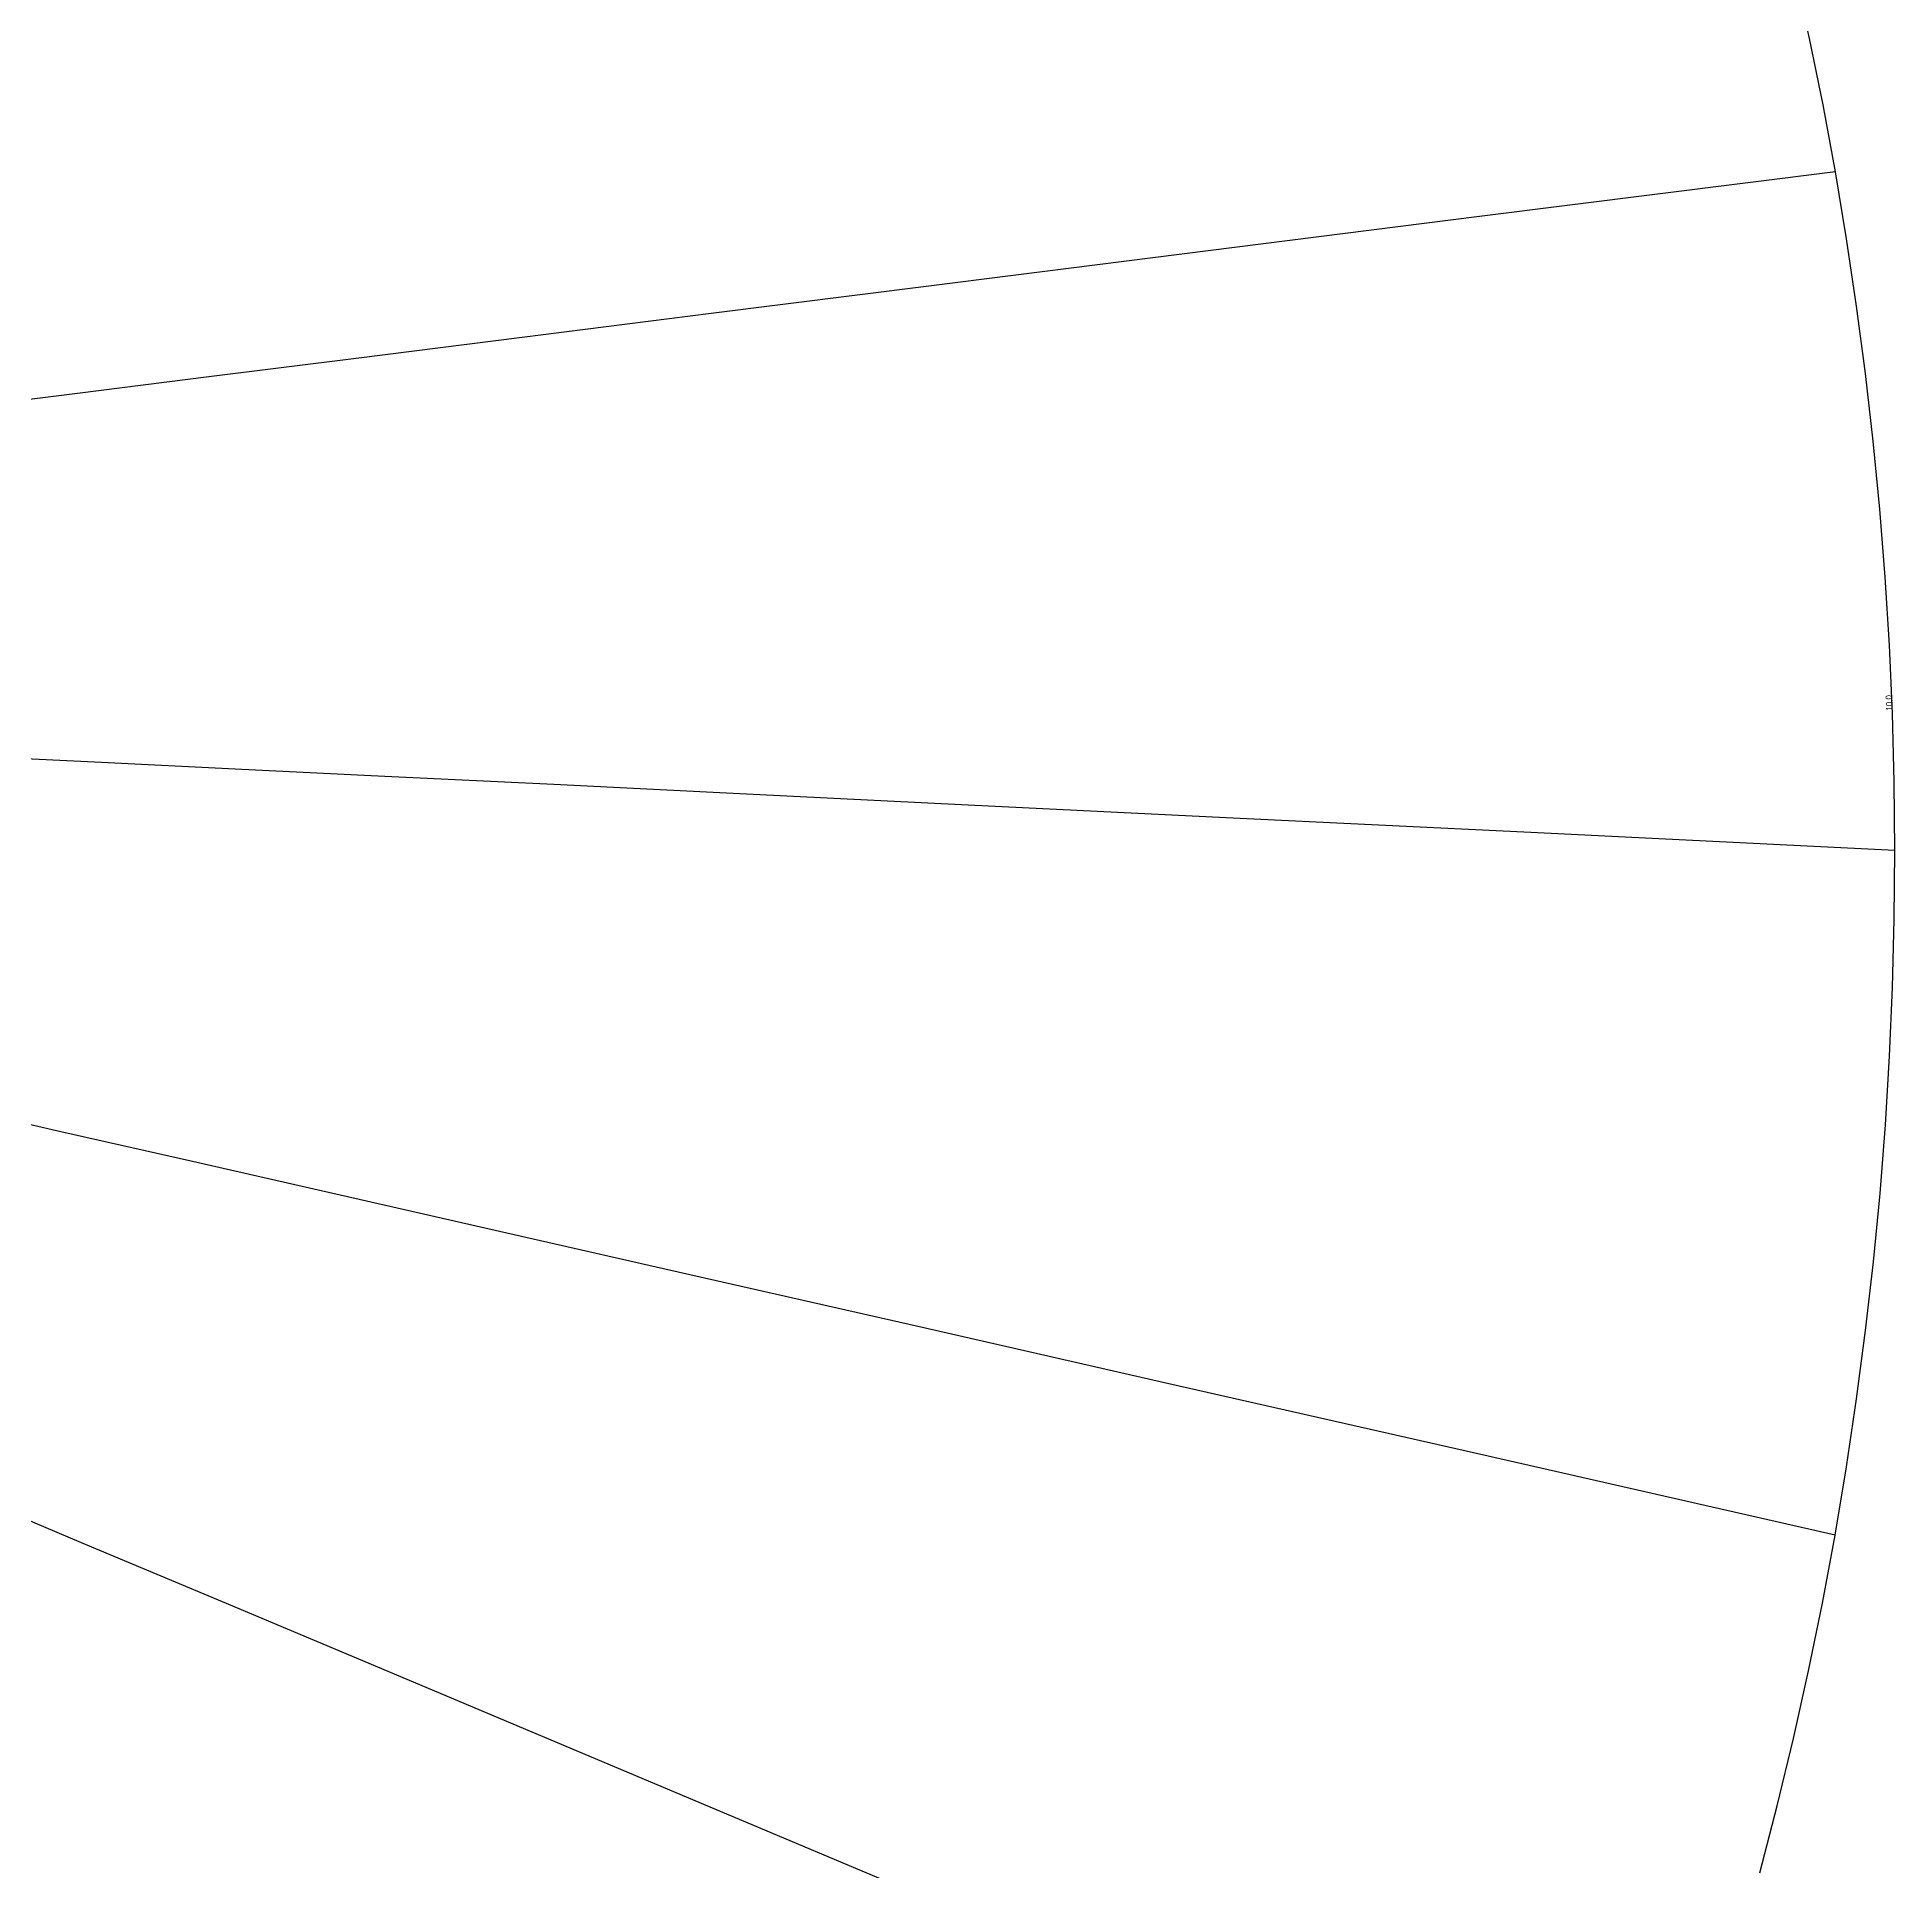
# Model space of a CAD drawing. Extents: x -36224 to 36225, y -38121 to 34420.
# Drawn here: x 19042 to 36225, y -11282 to 5690 of the extents above; entities that cross this region are included whole.
import ezdxf

# ---------------------------------------------------------------- set-up
doc = ezdxf.new("R2010")
doc.units = 0
for name, color, linetype in [('MERIDIANS', 7, 'Continuous'), ('PARALLEL_LABELS', 7, 'Continuous'), ('PARALLELS', 7, 'Continuous')]:
    doc.layers.add(name, color=color, linetype=linetype)

msp = doc.modelspace()

# ---------------------------------------------------------------- linework, layer by layer
at = {"layer": 'MERIDIANS'}
for p, q in [((35674.99455, 4444.96815), (32383.43091, 4029.71479)), ((32383.43091, 4029.71479), (29628.39849, 3682.14853)), ((29628.39849, 3682.14853), (27289.4469, 3387.07373)), ((27289.4469, 3387.07373), (25277.79634, 3133.29019)), ((25277.79634, 3133.29019), (23528.24198, 2912.57189)), ((23528.24198, 2912.57189), (21991.81546, 2718.74114)), ((21991.81546, 2718.74114), (20631.02698, 2547.06832)), ((20631.02698, 2547.06832), (19416.68781, 2393.8711)), ((19416.68781, 2393.8711), (18325.73301, 2256.23966)), ((19638.61629, -1019.63851), (18530.31482, -965.23756)), ((20872.9503, -1080.22577), (19638.61629, -1019.63851)), ((22257.0049, -1148.16206), (20872.9503, -1080.22577)), ((23820.79389, -1224.92062), (22257.0049, -1148.16206)), ((25602.92007, -1312.39624), (23820.79389, -1224.92062)), ((27653.8849, -1413.06781), (25602.92007, -1312.39624)), ((30041.05651, -1530.24208), (27653.8849, -1413.06781)), ((32856.35345, -1668.43088), (30041.05651, -1530.24208)), ((36224.844, -1833.77317), (32856.35345, -1668.43088)), ((19262.34064, -4435.6762), (18170.48937, -4187.40382)), ((20479.03084, -4712.33529), (19262.34064, -4435.6762)), ((21844.15077, -5022.74531), (20479.03084, -4712.33529)), ((23387.6276, -5373.71131), (21844.15077, -5022.74531)), ((25148.00596, -5773.99782), (23387.6276, -5373.71131)), ((27175.79087, -6235.08901), (25148.00596, -5773.99782)), ((29538.47775, -6772.33242), (27175.79087, -6235.08901)), ((32328.3539, -7406.71296), (29538.47775, -6772.33242)), ((35671.3525, -8166.86616), (32328.3539, -7406.71296)), ((19452.05315, -8236.87438), (18291.17175, -7748.62775)), ((20755.34272, -8785.01542), (19452.05315, -8236.87438)), ((22229.91409, -9405.19462), (20755.34272, -8785.01542)), ((23913.00494, -10113.07351), (22229.91409, -9405.19462)), ((25853.48272, -10929.20488), (23913.00494, -10113.07351)), ((28116.76995, -11881.10433), (25853.48272, -10929.20488))]:
    msp.add_line(p, q, dxfattribs=at)
at = {"layer": 'PARALLELS'}
for p, q in [((35435.98486, 5677.57125), (35300.71377, 6289.80472)), ((35560.76643, 5062.56695), (35435.98486, 5677.57125)), ((35674.99455, 4444.96815), (35560.76643, 5062.56695)), ((35778.60812, 3824.95289), (35674.99455, 4444.96815)), ((35871.54889, 3202.70082), (35778.60812, 3824.95289)), ((35953.76152, 2578.39321), (35871.54889, 3202.70082)), ((36025.19359, 1952.21288), (35953.76152, 2578.39321)), ((36085.79573, 1324.34416), (36025.19359, 1952.21288)), ((36135.52156, 694.97286), (36085.79573, 1324.34416)), ((36174.32783, 64.2862), (36135.52156, 694.97286)), ((36202.17441, -567.52719), (36174.32783, 64.2862)), ((36219.02437, -1200.27739), (36202.17441, -567.52719)), ((36224.844, -1833.77317), (36219.02437, -1200.27739)), ((36219.60285, -2467.82211), (36224.844, -1833.77317)), ((36203.27382, -3102.23057), (36219.60285, -2467.82211)), ((36175.83315, -3736.80384), (36203.27382, -3102.23057)), ((36137.26049, -4371.34613), (36175.83315, -3736.80384)), ((36087.53894, -5005.66063), (36137.26049, -4371.34613)), ((36026.65508, -5639.54961), (36087.53894, -5005.66063)), ((35954.59902, -6272.81446), (36026.65508, -5639.54961)), ((35871.36445, -6905.25574), (35954.59902, -6272.81446)), ((35776.94863, -7536.67326), (35871.36445, -6905.25574)), ((35671.3525, -8166.86616), (35776.94863, -7536.67326)), ((35554.58066, -8795.63294), (35671.3525, -8166.86616)), ((35426.6414, -9422.77154), (35554.58066, -8795.63294)), ((35287.54679, -10048.07946), (35426.6414, -9422.77154)), ((35137.31265, -10671.35376), (35287.54679, -10048.07946)), ((34975.9586, -11292.39117), (35137.31265, -10671.35376))]:
    msp.add_line(p, q, dxfattribs=at)

# ---------------------------------------------------------------- texts
at = {"layer": 'PARALLEL_LABELS'}
msp.add_text('10,0', height=55.676, rotation=92.52362, dxfattribs=at).set_placement((36200.94867, -539.71619))

doc.saveas('drawing.dxf')
